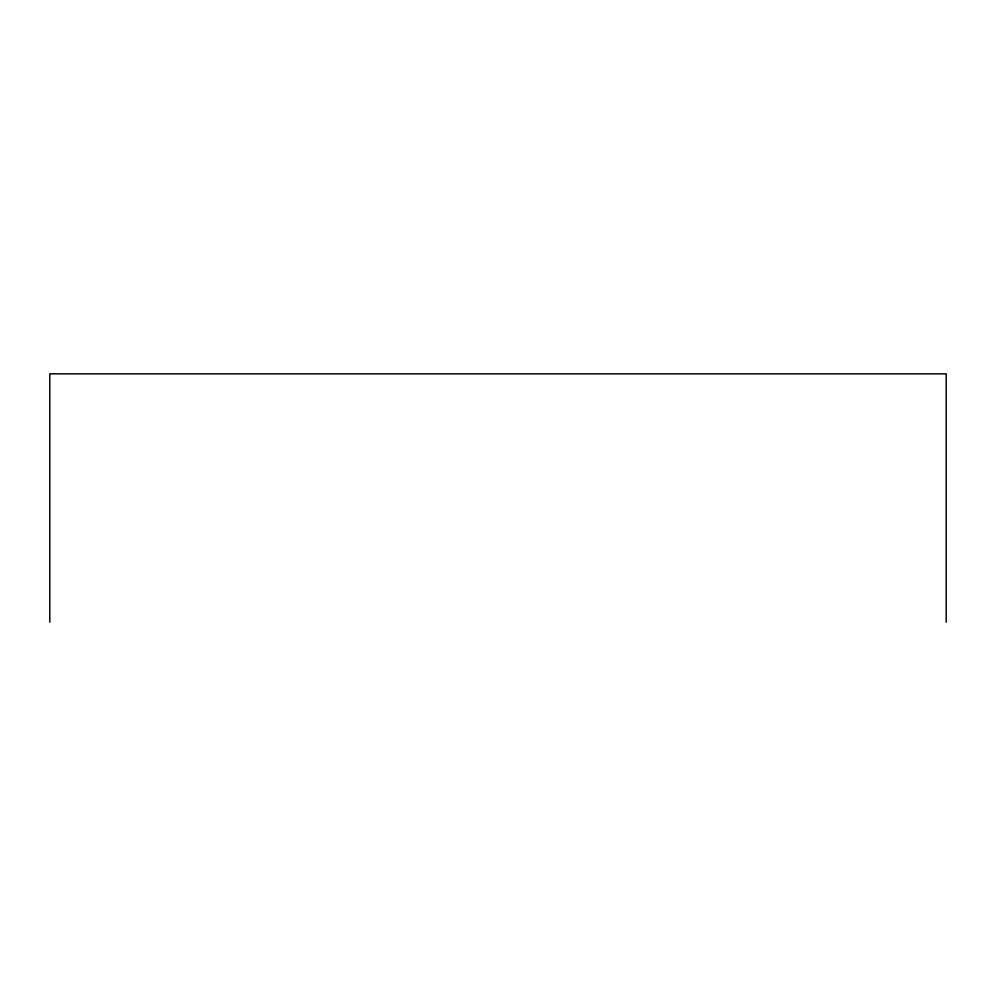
<?xml version="1.0" encoding="UTF-8"?>
<svg xmlns="http://www.w3.org/2000/svg" width="996" height="996" viewBox="0 0 996 996"><rect width="100%" height="100%" fill="white"/><g stroke="black" fill="none" stroke-linecap="round" stroke-linejoin="round"><path stroke-width="1.49" d="M946.2 622.164L946.2 373.836L49.8 373.836L49.8 622.164"/></g></svg>
